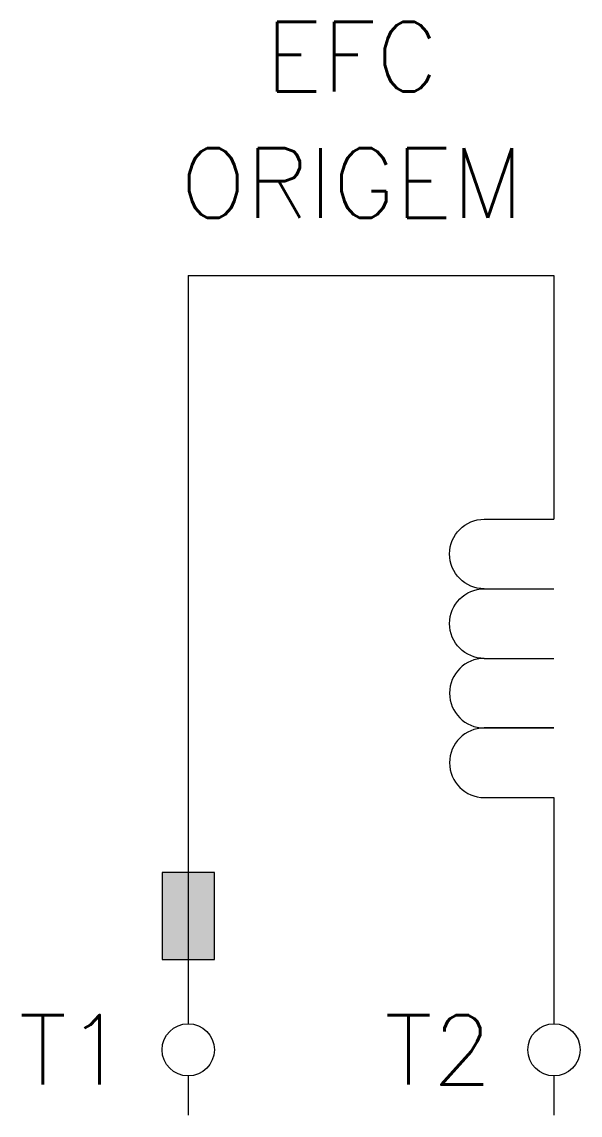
# Model space of a CAD drawing. Header units: millimetres. Extents: x -4.8 to 11.2, y 0 to 31.4.
import ezdxf
from ezdxf.enums import TextEntityAlignment as Align

# ---------------------------------------------------------------- set-up
doc = ezdxf.new("R2010")
doc.units = ezdxf.units.MM
doc.header["$LTSCALE"] = 10
doc.styles.add('ROMANS', font='romans.shx')

msp = doc.modelspace()

# ---------------------------------------------------------------- linework, layer by layer
for p, q in [((0, 24.127), (0, 2.627)), ((0, 24.127), (10.5, 24.127)), ((10.5, 24.127), (10.5, 17.127)), ((8.5, 17.127), (10.5, 17.127)), ((8.5, 15.127), (10.5, 15.127)), ((8.5, 13.127), (10.5, 13.127)), ((8.5, 13.127), (10.5, 13.127)), ((8.5, 11.127), (10.5, 11.127)), ((10.5, 11.127), (8.5, 11.127)), ((8.5, 9.127), (10.5, 9.127)), ((10.5, 9.127), (10.5, 2.627))]:
    msp.add_line(p, q)
for points in [[(8.5, 15.127, -1), (8.5, 17.127), (10.5, 17.127)], [(8.5, 13.127, -1), (8.5, 15.127), (10.5, 15.127)], [(8.5, 11.127, 1), (8.5, 9.127), (10.5, 9.127)]]:
    msp.add_lwpolyline(points, format="xyb")
msp.add_lwpolyline([(-0.75, 4.472), (0.75, 4.472), (0.75, 6.972), (-0.75, 6.972)], close=True)
for points in [[(0, 1.127), (0, 0)], [(10.5, 1.127), (10.5, 0)]]:
    msp.add_lwpolyline(points)
for centre in [(0, 1.877), (10.5, 1.877)]:
    msp.add_circle(centre, 0.75)
msp.add_arc((8.5, 12.127), 1, 90, 270)
msp.add_solid([(-0.75, 6.972), (0.75, 6.972), (-0.75, 4.472), (0.75, 4.472)])

# ---------------------------------------------------------------- texts
at = {"style": 'ROMANS'}
for tag, text, p in [('EFC', 'EFC', (4.7, 30.42)), ('ORIGEM', 'ORIGEM', (4.7, 26.792))]:
    msp.add_attdef(tag, text=text, height=2, dxfattribs=at).set_placement(p, align=Align.MIDDLE_CENTER)
for tag, text, p in [('T1', 'T1', (-1.776, 1.877)), ('T2', 'T2', (8.724, 1.877))]:
    msp.add_attdef(tag, text=text, height=2, dxfattribs=at).set_placement(p, align=Align.MIDDLE_RIGHT)

doc.saveas('drawing.dxf')
